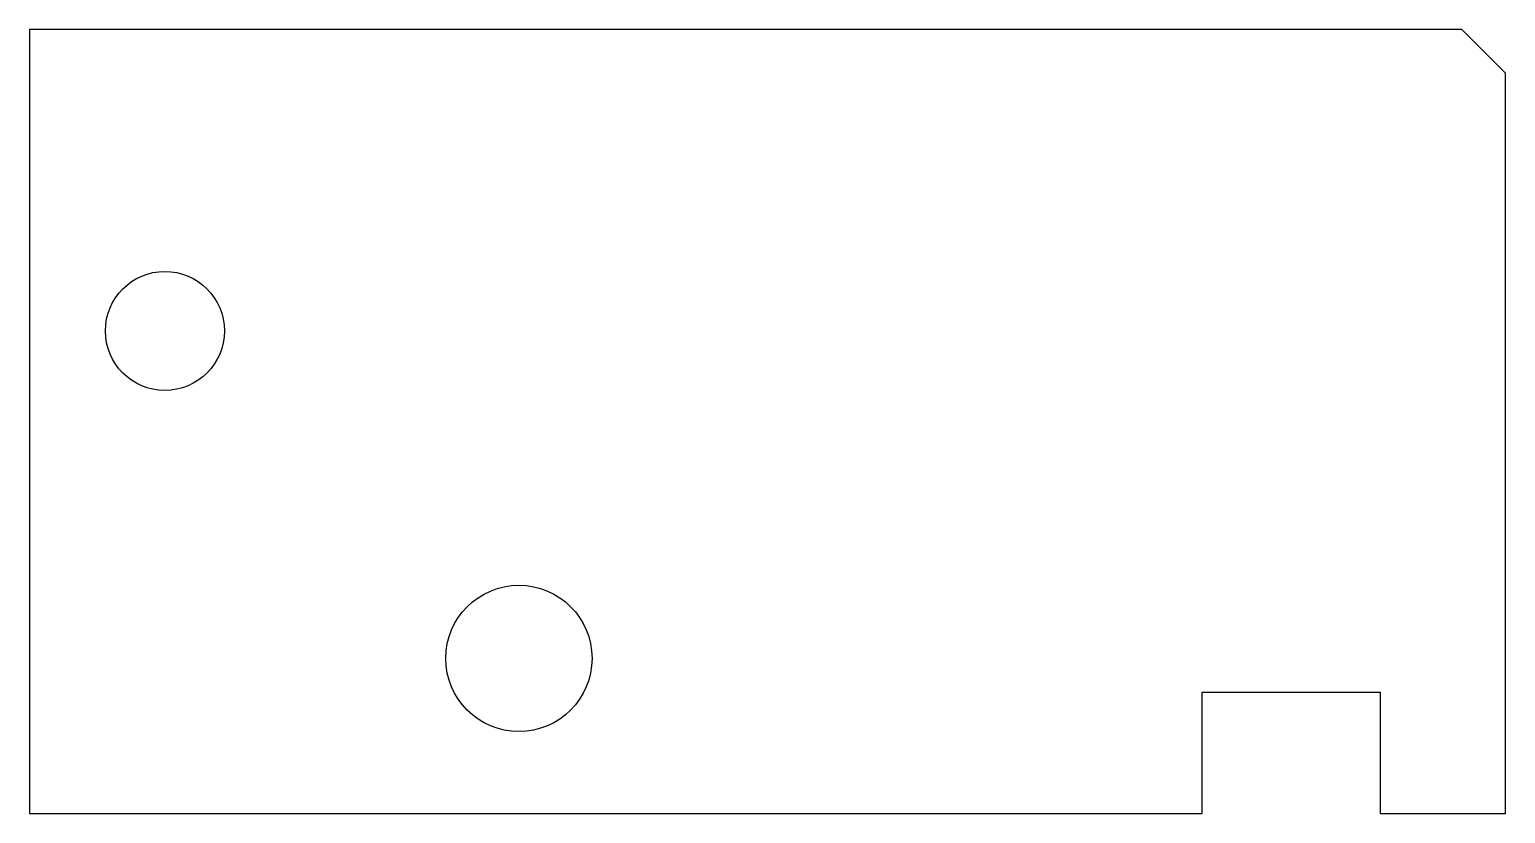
# Model space of a CAD drawing. Header units: millimetres. Extents: x 0 to 213, y 0 to 113.
import ezdxf

# ---------------------------------------------------------------- set-up
doc = ezdxf.new("R2010")
doc.units = ezdxf.units.MM
doc.layers.add('CUT', color=7, linetype='Continuous')

msp = doc.modelspace()

# ---------------------------------------------------------------- linework, layer by layer
at = {"layer": 'CUT'}
for p, q in [((207.02, 113.32), (0, 113.32)), ((0, 113.32), (0, 0)), ((213.35, 106.99), (207.02, 113.32)), ((213.35, 0), (213.35, 106.99)), ((169.52, 0), (169.52, 17.52)), ((169.52, 17.52), (195.25, 17.52)), ((195.25, 17.52), (195.25, 0)), ((0, 0), (169.52, 0)), ((195.25, 0), (213.35, 0))]:
    msp.add_line(p, q, dxfattribs=at)
for centre, radius in [((19.57, 69.75), 8.6), ((70.74, 22.42), 10.57)]:
    msp.add_circle(centre, radius, dxfattribs=at)

doc.saveas('drawing.dxf')
